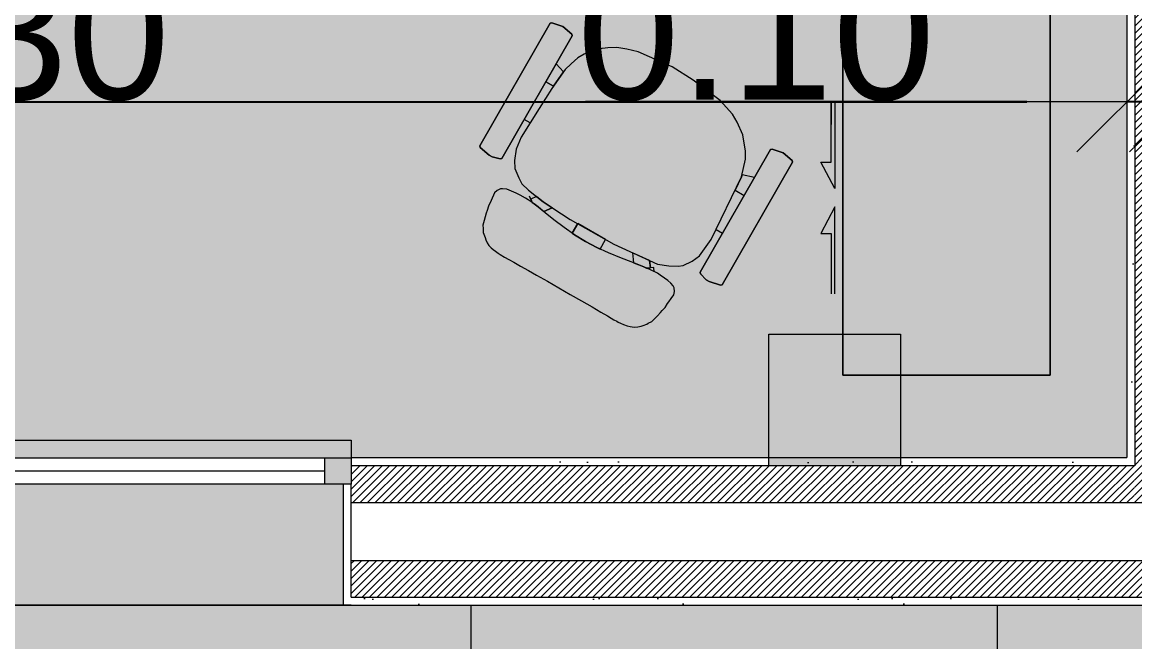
# Model space of a CAD drawing. Header units: millimetres. Extents: x -284281 to 1648660, y -821378 to -151356.
# Drawn here: x -191482 to -189368, y -261235 to -260058 of the extents above; entities that cross this region are included whole.
import ezdxf

# ---------------------------------------------------------------- set-up
doc = ezdxf.new("R2010")
doc.units = ezdxf.units.MM
doc.header["$MEASUREMENT"] = 0
doc.set_wipeout_variables(frame=1)
for name, pattern in [('Tirets', [229.305464, 141.111124, -88.19434]), ('Traits', [282.222223, 141.111112, -141.111112]), ('Wipeout_Contour', [1000, 0, -1000])]:
    doc.linetypes.add(name, pattern=pattern)
doc.layers.get('Defpoints').update_dxf_attribs({"color": 250})
for name, color, linetype in [('Cotations - 1_100', 7, 'Continuous'), ('Fenêtres ARCHICAD', 7, 'Continuous'), ('Intérieur - Mobilier', 7, 'Continuous'), ('Nouveau_Co-Structure', 7, 'Continuous'), ('Sols_ Dalles', 7, 'Continuous'), ('Structure - Murs extérieurs', 7, 'Continuous')]:
    doc.layers.add(name, color=color, linetype=linetype)
doc.styles.add('STYLE_GENERE_2', font='arial.ttf')
doc.dimstyles.new('STYLE_GENERE__1', dxfattribs={"dimtxt": 250, "dimasz": 190, "dimexe": 0.18, "dimexo": 0.0625, "dimgap": 0, "dimtad": 1, "dimtih": 1, "dimtoh": 1, "dimlfac": 0.001, "dimzin": 0, "dimdsep": 46, "dimtxsty": 'STYLE_GENERE_2', "dimblk": 'ARROWHEAD_6', "dimblk1": 'ARROWHEAD_6', "dimblk2": 'ARROWHEAD_6', "dimcen": 0.09, "dimse1": 1, "dimse2": 1, "dimclrd": 7, "dimclre": 7, "dimclrt": 7, "dimazin": 0, "dimtfac": 1, "dimtdec": 4, "dimtmove": 0, "dimatfit": 3, "dimfxl": 1, "dimtolj": 1, "dimtzin": 0, "dimarcsym": 0})
doc.dimstyles.new('STYLE_GENERE__2', dxfattribs={"dimtxt": 250, "dimasz": 190, "dimexe": 0.18, "dimexo": 0.0625, "dimgap": 0, "dimtad": 1, "dimlfac": 0.001, "dimzin": 0, "dimdsep": 46, "dimtxsty": 'STYLE_GENERE_2', "dimblk": 'ARROWHEAD_6', "dimblk1": 'ARROWHEAD_6', "dimblk2": 'ARROWHEAD_6', "dimcen": 0.09, "dimse1": 1, "dimse2": 1, "dimclrd": 7, "dimclre": 7, "dimclrt": 7, "dimazin": 0, "dimtfac": 1, "dimtdec": 4, "dimtmove": 0, "dimatfit": 3, "dimfxl": 1, "dimtolj": 1, "dimtzin": 0, "dimarcsym": 0})
pattern_1 = [(45, (0, 0), (-7.0710678, 7.0710678), [])]
pattern_2 = [(45, (0, 175), (-55.684659, 55.684659), [0, -52.5, 0, -78.75]), (110, (175, 175), (74.000794, 26.934086), [0, -38.5, 0, -66.5])]

# ---------------------------------------------------------------- blocks, each defined once
blk = doc.blocks.new('Dalle_10_1', base_point=(217805.5, -253415.6))
at = {"layer": 'Sols_ Dalles', "linetype": 'Continuous', "lineweight": 0, "true_color": 0x2e271c}
blk.add_hatch(color=250, dxfattribs=at).paths.add_polyline_path([(217805.5, -253415.6), (217805.5, -262350.9), (245610, -262365.6), (245610, -253415.6), (244226, -253415.6), (244226, -261165.6), (232166, -261165.6), (232166, -259365.6), (230526, -259365.6), (230526, -261165.6), (219225.5, -261165.6), (219225.5, -257683.7), (220725.5, -257683.7), (220725.5, -256655.6), (219225.5, -256655.6), (219225.5, -253415.6)])
at = {"layer": 'Sols_ Dalles', "color": 250, "linetype": 'Continuous', "lineweight": 5, "true_color": 0x1f1f1f, "flags": 128}
blk.add_lwpolyline([(217805.5, -253415.6), (217805.5, -262350.9), (245610, -262365.6), (245610, -253415.6), (244226, -253415.6), (244226, -261165.6), (232166, -261165.6), (232166, -259365.6), (230526, -259365.6), (230526, -261165.6), (219225.5, -261165.6), (219225.5, -257683.7), (220725.5, -257683.7), (220725.5, -256655.6), (219225.5, -256655.6), (219225.5, -253415.6)], close=True, dxfattribs=at)
blk = doc.blocks.new('Dalle_17_1', base_point=(219225.5, -253415.6))
at = {"layer": 'Sols_ Dalles', "linetype": 'Continuous', "lineweight": 0, "true_color": 0x393736}
blk.add_hatch(color=250, dxfattribs=at).paths.add_polyline_path([(219225.5, -253415.6), (219225.5, -256655.6), (221305.5, -256655.6), (221305.5, -257683.7), (219225.5, -257683.7), (219225.5, -261165.6), (230511, -261165.6), (230511, -259085.6), (232166, -259085.6), (232166, -261165.6), (244226, -261165.6), (244226, -253415.6)])
at = {"layer": 'Sols_ Dalles', "color": 250, "linetype": 'Continuous', "lineweight": 5, "true_color": 0x1f1f1f, "flags": 128}
blk.add_lwpolyline([(219225.5, -253415.6), (244226, -253415.6), (244226, -261165.6), (232166, -261165.6), (232166, -259085.6), (230511, -259085.6), (230511, -261165.6), (219225.5, -261165.6), (219225.5, -257683.7), (221305.5, -257683.7), (221305.5, -256655.6), (219225.5, -256655.6)], close=True, dxfattribs=at)
blk = doc.blocks.new('Mur_35_1', base_point=(236761, -261165.6))
at = {"color": 254, "linetype": 'Wipeout_Contour', "lineweight": 0, "ltscale": 1409326.402958374}
blk.add_wipeout([(236831, -260885.6), (236761, -260885.6), (236761, -260900.6), (236831, -260900.6)], dxfattribs=at).dxf.layer = 'Structure - Murs extérieurs'
at = {"layer": 'Structure - Murs extérieurs', "linetype": 'Continuous', "lineweight": 5, "true_color": 0x5f5f5f}
h = blk.add_hatch(dxfattribs=at)
h.set_pattern_fill('BRIQUES_TERRE_CUITE__INT_97', color=251, style=0, pattern_type=2)
h.set_pattern_definition(pattern_1)
h.paths.add_polyline_path([(236831, -260885.6), (236761, -260885.6), (236761, -260900.6), (236831, -260900.6)])
at = {"color": 254, "linetype": 'Wipeout_Contour', "lineweight": 0, "ltscale": 1404894.980476079}
blk.add_wipeout([(236746, -257978.3), (236746, -260885.6), (236761, -260885.6), (236761, -257978.3)], dxfattribs=at).dxf.layer = 'Structure - Murs extérieurs'
at = {"layer": 'Structure - Murs extérieurs', "linetype": 'Continuous', "lineweight": 5, "true_color": 0x5f5f5f}
h = blk.add_hatch(dxfattribs=at)
h.set_pattern_fill('ENDUIT_0001', color=251, style=0, pattern_type=2)
h.set_pattern_definition(pattern_2)
h.paths.add_polyline_path([(236746, -257978.3), (236746, -260885.6), (236761, -260885.6), (236761, -257978.3)])
at = {"layer": 'Structure - Murs extérieurs', "color": 7, "linetype": 'Continuous', "lineweight": 5, "flags": 128}
blk.add_lwpolyline([(236746, -257978.3), (236746, -260885.6)], dxfattribs=at)
at = {"color": 254, "linetype": 'Wipeout_Contour', "lineweight": 0, "ltscale": 1405009.584772235}
blk.add_wipeout([(236761, -257978.3), (236761, -260885.6), (236831, -260885.6), (236831, -257978.3)], dxfattribs=at).dxf.layer = 'Structure - Murs extérieurs'
at = {"layer": 'Structure - Murs extérieurs', "linetype": 'Continuous', "lineweight": 5, "true_color": 0x5f5f5f}
h = blk.add_hatch(dxfattribs=at)
h.set_pattern_fill('BRIQUES_TERRE_CUITE__INT_97', color=251, style=0, pattern_type=2)
h.set_pattern_definition(pattern_1)
h.paths.add_polyline_path([(236761, -257978.3), (236761, -260885.6), (236831, -260885.6), (236831, -257978.3)])
at = {"layer": 'Structure - Murs extérieurs', "color": 7, "linetype": 'Continuous', "lineweight": 5}
for p, q in [((236761, -257978.3), (236761, -260885.6)), ((236761, -260885.6), (236761, -260900.6))]:
    blk.add_line(p, q, dxfattribs=at)
blk = doc.blocks.new('Fenêtre 25_5')
at = {"layer": 'Fenêtres ARCHICAD', "color": 7, "linetype": 'Continuous', "lineweight": 5}
for p, q in [((-500, 0), (-500, 33.3)), ((-500, 33.3), (500, 33.3)), ((500, 33.3), (500, 0)), ((-500, 0), (-500, -15)), ((-500, 0), (-500, -15)), ((500, 0), (500, -15)), ((500, 0), (500, -15)), ((-500, -15), (-500, -50)), ((-500, -15), (-500, -50)), ((500, -15), (500, -50)), ((500, -15), (500, -50)), ((-485, -50), (-485, -280)), ((485, -50), (485, -280)), ((-500, -280), (-485, -280)), ((-485, -280), (485, -280)), ((500, -280), (485, -280))]:
    blk.add_line(p, q, dxfattribs=at)
at = {"layer": 'Fenêtres ARCHICAD', "color": 7, "linetype": 'Traits', "lineweight": 5}
blk.add_line((-500, 0), (500, 0), dxfattribs=at)
at = {"color": 254, "linetype": 'Wipeout_Contour', "lineweight": 0, "ltscale": 1805.5395}
blk.add_wipeout([(-450, 0), (-450, -50), (450, -50), (450, 0)], dxfattribs=at).dxf.layer = 'Fenêtres ARCHICAD'
at = {"layer": 'Fenêtres ARCHICAD', "color": 7, "linetype": 'Continuous', "lineweight": 5}
for p, q in [((-500, 0), (-450, 0)), ((-450, 0), (-450, -50)), ((-450, 0), (450, 0)), ((450, -50), (450, 0)), ((450, 0), (500, 0)), ((-450, -25), (450, -25)), ((-450, -50), (-500, -50)), ((450, -50), (-450, -50)), ((500, -50), (450, -50))]:
    blk.add_line(p, q, dxfattribs=at)
blk = doc.blocks.new('Mur_90_1', base_point=(244226, -261165.6))
at = {"color": 254, "linetype": 'Wipeout_Contour', "lineweight": 0, "ltscale": 1407214.976218097}
blk.add_wipeout([(235272.5, -260900.6), (236746, -260900.6), (236746, -260885.6), (235272.5, -260885.6)], dxfattribs=at)
at = {"color": 254, "linetype": 'Wipeout_Contour', "lineweight": 0, "ltscale": 1409478.670757482}
blk.add_wipeout([(235272.5, -261150.6), (235272.5, -261165.6), (237844.5, -261165.6), (237844.5, -261150.6)], dxfattribs=at)
at = {"linetype": 'Continuous', "lineweight": 5, "true_color": 0x5f5f5f}
h = blk.add_hatch(dxfattribs=at)
h.set_pattern_fill('ENDUIT_0001', color=251, style=0, pattern_type=2)
h.set_pattern_definition(pattern_2)
h.paths.add_polyline_path([(235272.5, -260900.6), (236746, -260900.6), (236746, -260885.6), (235272.5, -260885.6)])
h = blk.add_hatch(dxfattribs=at)
h.set_pattern_fill('ENDUIT_0001', color=251, style=0, pattern_type=2)
h.set_pattern_definition(pattern_2)
h.paths.add_polyline_path([(235272.5, -261150.6), (235272.5, -261165.6), (237844.5, -261165.6), (237844.5, -261150.6)])
at = {"color": 254, "linetype": 'Wipeout_Contour', "lineweight": 0, "ltscale": 1409212.150777046}
blk.add_wipeout([(236761, -260885.6), (236746, -260885.6), (236746, -260900.6), (236761, -260900.6)], dxfattribs=at)
at = {"color": 254, "linetype": 'Wipeout_Contour', "lineweight": 0, "ltscale": 1409352.682568374}
blk.add_wipeout([(235272.5, -261080.6), (235272.5, -261150.6), (237844.5, -261150.6), (237844.5, -261080.6)], dxfattribs=at)
at = {"linetype": 'Continuous', "lineweight": 5, "true_color": 0x5f5f5f}
h = blk.add_hatch(dxfattribs=at)
h.set_pattern_fill('ENDUIT_0001', color=251, style=0, pattern_type=2)
h.set_pattern_definition(pattern_2)
h.paths.add_polyline_path([(236761, -260885.6), (236746, -260885.6), (236746, -260900.6), (236761, -260900.6)])
h = blk.add_hatch(dxfattribs=at)
h.set_pattern_fill('BRIQUES_TERRE_CUITE__INT_97', color=251, style=0, pattern_type=2)
h.set_pattern_definition(pattern_1)
h.paths.add_polyline_path([(235272.5, -261080.6), (235272.5, -261150.6), (237844.5, -261150.6), (237844.5, -261080.6)])
at = {"color": 7, "linetype": 'Continuous', "lineweight": 5, "flags": 128}
blk.add_lwpolyline([(236746, -260885.6), (235272.5, -260885.6)], dxfattribs=at)
at = {"color": 254, "linetype": 'Wipeout_Contour', "lineweight": 0, "ltscale": 1409085.913031434}
blk.add_wipeout([(237844.5, -260970.6), (235272.5, -260970.6), (235272.5, -261080.6), (237844.5, -261080.6)], dxfattribs=at)
at = {"color": 254, "linetype": 'Wipeout_Contour', "lineweight": 0, "ltscale": 1758702.599873789}
blk.add_wipeout([(236761, -260900.6), (235272.5, -260900.6), (235272.5, -260935.6), (235272.5, -260970.6), (236761, -260970.6)], dxfattribs=at)
at = {"linetype": 'Continuous', "lineweight": 5, "true_color": 0x5f5f5f}
h = blk.add_hatch(dxfattribs=at)
h.set_pattern_fill('BRIQUES_TERRE_CUITE__INT_97', color=251, style=0, pattern_type=2)
h.set_pattern_definition(pattern_1)
h.paths.add_polyline_path([(236761, -260900.6), (235272.5, -260900.6), (235272.5, -260935.6), (235272.5, -260970.6), (236761, -260970.6)])
at = {"color": 7, "linetype": 'Continuous', "lineweight": 5}
blk.add_line((235272.5, -260885.6), (235272.5, -260900.6), dxfattribs=at)
at = {"color": 254, "linetype": 'Wipeout_Contour', "lineweight": 0, "ltscale": 1409452.291572231}
blk.add_wipeout([(236831, -260900.6), (236761, -260900.6), (236761, -260970.6), (236831, -260970.6)], dxfattribs=at)
at = {"color": 254, "linetype": 'Wipeout_Contour', "lineweight": 0, "ltscale": 1757186.575775947}
blk.add_wipeout([(235257.5, -261165.6), (235272.5, -261165.6), (235272.5, -261150.6), (235272.5, -260935.6), (235257.5, -260935.6)], dxfattribs=at)
at = {"linetype": 'Continuous', "lineweight": 5, "true_color": 0x5f5f5f}
h = blk.add_hatch(dxfattribs=at)
h.set_pattern_fill('BRIQUES_TERRE_CUITE__INT_97', color=251, style=0, pattern_type=2)
h.set_pattern_definition(pattern_1)
h.paths.add_polyline_path([(236831, -260900.6), (236761, -260900.6), (236761, -260970.6), (236831, -260970.6)])
h = blk.add_hatch(dxfattribs=at)
h.set_pattern_fill('ENDUIT_0001', color=251, style=0, pattern_type=2)
h.set_pattern_definition(pattern_2)
h.paths.add_polyline_path([(235257.5, -261165.6), (235272.5, -261165.6), (235272.5, -261150.6), (235272.5, -260935.6), (235257.5, -260935.6)])
at = {"color": 7, "linetype": 'Continuous', "lineweight": 5}
for p, q in [((236761, -260900.6), (235272.5, -260900.6)), ((235272.5, -260900.6), (235272.5, -260935.6)), ((236761, -260885.6), (236761, -260900.6)), ((235257.5, -260935.6), (235257.5, -261165.6)), ((235272.5, -260935.6), (235257.5, -260935.6)), ((235272.5, -261150.6), (235272.5, -260935.6)), ((235272.5, -260970.6), (236761, -260970.6)), ((236761, -260970.6), (236831, -260970.6)), ((235272.5, -261080.6), (237844.5, -261080.6)), ((235272.5, -261150.6), (237844.5, -261150.6)), ((235272.5, -261165.6), (235257.5, -261165.6))]:
    blk.add_line(p, q, dxfattribs=at)
at = {"color": 7, "linetype": 'Continuous', "lineweight": 5, "flags": 128}
blk.add_lwpolyline([(235272.5, -261165.6), (237844.5, -261165.6)], dxfattribs=at)
at = {"layer": 'Fenêtres ARCHICAD', "color": 7, "linetype": 'Continuous', "lineweight": 5, "zscale": 1000}
blk.add_blockref('Fenêtre 25_5', (234772.5, -260885.6), dxfattribs=at)
blk = doc.blocks.new('ARROWHEAD_6')
at = {"color": 0, "linetype": 'Continuous', "lineweight": 0}
for p, q in [((-0.5, -0.5), (0.5, 0.5)), ((0, 0), (-1, 0))]:
    blk.add_line(p, q, dxfattribs=at)
blk = doc.blocks.new('*D1195')
at = {"layer": 'Cotations - 1_100', "color": 7, "linetype": 'Continuous', "lineweight": -2, "transparency": 16777216}
blk.add_line((-193493.3, -260209), (-189573.3, -260209), dxfattribs=at)
at = {"layer": 'Defpoints', "color": 0, "linetype": 'Continuous', "transparency": 16777216}
for p in [(-189383.3, -259431.9), (-193683.3, -259985.6), (-189383.3, -260209)]:
    blk.add_point(p, dxfattribs=at)
at = {"layer": 'Cotations - 1_100', "color": 7, "linetype": 'Continuous', "lineweight": -2, "transparency": 16777216, "xscale": 190, "yscale": 190, "zscale": 190, "rotation": 180}
blk.add_blockref('ARROWHEAD_6', (-193683.3, -260209), dxfattribs=at)
at = {"layer": 'Cotations - 1_100', "color": 7, "linetype": 'Continuous', "lineweight": -2, "transparency": 16777216, "xscale": 190, "yscale": 190, "zscale": 190}
blk.add_blockref('ARROWHEAD_6', (-189383.3, -260209), dxfattribs=at)
at = {"layer": 'Cotations - 1_100', "color": 7, "linetype": 'Continuous', "lineweight": 5, "transparency": 16777216, "insert": (-191541.2, -260081.2), "char_height": 250, "attachment_point": 5, "style": 'STYLE_GENERE_2'}
blk.add_mtext('\\A1;4.30', dxfattribs=at)
blk = doc.blocks.new('*D1196')
at = {"layer": 'Cotations - 1_100', "color": 7, "linetype": 'Continuous', "lineweight": -2, "transparency": 16777216}
for p, q in [((-189573.3, -260209), (-190411.8, -260209)), ((-189283.3, -260209), (-189383.3, -260209)), ((-189093.3, -260209), (-188903.3, -260209))]:
    blk.add_line(p, q, dxfattribs=at)
at = {"layer": 'Defpoints', "color": 0, "linetype": 'Continuous', "transparency": 16777216}
for p in [(-189383.3, -259431.9), (-189283.3, -259431.9), (-189283.3, -260209)]:
    blk.add_point(p, dxfattribs=at)
at = {"layer": 'Cotations - 1_100', "color": 7, "linetype": 'Continuous', "lineweight": -2, "transparency": 16777216, "xscale": 190, "yscale": 190, "zscale": 190}
blk.add_blockref('ARROWHEAD_6', (-189383.3, -260209), dxfattribs=at)
at = {"layer": 'Cotations - 1_100', "color": 7, "linetype": 'Continuous', "lineweight": -2, "transparency": 16777216, "xscale": 190, "yscale": 190, "zscale": 190, "rotation": 180}
blk.add_blockref('ARROWHEAD_6', (-189283.3, -260209), dxfattribs=at)
at = {"layer": 'Cotations - 1_100', "color": 7, "linetype": 'Continuous', "lineweight": 5, "transparency": 16777216, "insert": (-190087.6, -260081.3), "char_height": 250, "attachment_point": 5, "style": 'STYLE_GENERE_2'}
blk.add_mtext('\\A1;0.10', dxfattribs=at)
blk = doc.blocks.new('*D1219')
at = {"layer": 'Cotations - 1_100', "color": 7, "linetype": 'Continuous', "lineweight": -2, "transparency": 16777216}
blk.add_line((-189093.3, -260209), (-186473.3, -260209), dxfattribs=at)
at = {"layer": 'Defpoints', "color": 0, "linetype": 'Continuous', "transparency": 16777216}
for p in [(-186283.3, -257290.6), (-189283.3, -259431.9), (-186283.3, -260209)]:
    blk.add_point(p, dxfattribs=at)
at = {"layer": 'Cotations - 1_100', "color": 7, "linetype": 'Continuous', "lineweight": -2, "transparency": 16777216, "xscale": 190, "yscale": 190, "zscale": 190, "rotation": 180}
blk.add_blockref('ARROWHEAD_6', (-189283.3, -260209), dxfattribs=at)
at = {"layer": 'Cotations - 1_100', "color": 7, "linetype": 'Continuous', "lineweight": -2, "transparency": 16777216, "xscale": 190, "yscale": 190, "zscale": 190}
blk.add_blockref('ARROWHEAD_6', (-186283.3, -260209), dxfattribs=at)
at = {"layer": 'Cotations - 1_100', "color": 7, "linetype": 'Continuous', "lineweight": 5, "transparency": 16777216, "insert": (-188123.7, -260081.2), "char_height": 250, "attachment_point": 5, "style": 'STYLE_GENERE_2'}
blk.add_mtext('\\A1;3.00', dxfattribs=at)
blk = doc.blocks.new('*D1227')
at = {"layer": 'Cotations - 1_100', "color": 7, "linetype": 'Continuous', "lineweight": -2, "transparency": 16777216}
for p, q in [((-188991, -258168.3), (-188991, -259469.7)), ((-188991, -260695.6), (-188991, -260075.1))]:
    blk.add_line(p, q, dxfattribs=at)
at = {"layer": 'Defpoints', "color": 0, "linetype": 'Continuous', "transparency": 16777216}
for p in [(-189983.3, -257978.3), (-188991, -257978.3), (-186283.3, -260885.6)]:
    blk.add_point(p, dxfattribs=at)
at = {"layer": 'Cotations - 1_100', "color": 7, "linetype": 'Continuous', "lineweight": -2, "transparency": 16777216, "xscale": 190, "yscale": 190, "zscale": 190}
for p, rotation in [((-188991, -257978.3), 90), ((-188991, -260885.6), 270)]:
    blk.add_blockref('ARROWHEAD_6', p, dxfattribs=dict(at, rotation=rotation))
at = {"layer": 'Cotations - 1_100', "color": 7, "linetype": 'Continuous', "lineweight": 5, "transparency": 16777216, "insert": (-188991, -259772.4), "char_height": 250, "attachment_point": 5, "rotation": 90, "style": 'STYLE_GENERE_2'}
blk.add_mtext('\\A1;2.91', dxfattribs=at)
blk = doc.blocks.new('*D1251')
at = {"layer": 'Cotations - 1_100', "color": 7, "linetype": 'Continuous', "lineweight": -2, "transparency": 16777216}
for p, q in [((-193175, -258168.3), (-193175, -259469.7)), ((-193175, -260695.6), (-193175, -260075.1))]:
    blk.add_line(p, q, dxfattribs=at)
at = {"layer": 'Defpoints', "color": 0, "linetype": 'Continuous', "transparency": 16777216}
for p in [(-193175, -257978.3), (-189983.3, -257978.3), (-193683.3, -260885.6)]:
    blk.add_point(p, dxfattribs=at)
at = {"layer": 'Cotations - 1_100', "color": 7, "linetype": 'Continuous', "lineweight": -2, "transparency": 16777216, "xscale": 190, "yscale": 190, "zscale": 190}
for p, rotation in [((-193175, -257978.3), 90), ((-193175, -260885.6), 270)]:
    blk.add_blockref('ARROWHEAD_6', p, dxfattribs=dict(at, rotation=rotation))
at = {"layer": 'Cotations - 1_100', "color": 7, "linetype": 'Continuous', "lineweight": 5, "transparency": 16777216, "insert": (-193175, -259772.4), "char_height": 250, "attachment_point": 5, "rotation": 90, "style": 'STYLE_GENERE_2'}
blk.add_mtext('\\A1;2.91', dxfattribs=at)

msp = doc.modelspace()

# ---------------------------------------------------------------- hatches: boundary and pattern name
at = {"linetype": 'Continuous', "lineweight": 5}
h = msp.add_hatch(dxfattribs=at)
h.set_pattern_fill('PANNEAU_100X50_0001', color=9, style=0, pattern_type=2)
h.set_pattern_definition([(0, (-426129.33, 0), (0, 500), []), (90, (-426129.3, 0), (-1000, 0), [500, -500]), (90, (-425629.3, 500), (-1000, 0), [500, -500])])
h.paths.add_polyline_path([(-208323.78973, -262550.57129), (-208323.78973, -255066.55709), (-208303.78973, -255066.55709), (-208303.78973, -253415.57129), (-206903.78973, -253415.57129), (-206903.78973, -256655.57129), (-205103.78973, -256655.57129), (-205103.78973, -257683.65976), (-206903.78973, -257683.65976), (-206903.78973, -261165.57129), (-195603.29814, -261165.57129), (-195603.29814, -259365.57129), (-193963.29814, -259365.57129), (-193963.29814, -261165.57129), (-181903.29814, -261165.57129), (-181903.29814, -253415.57129), (-180503.29814, -253415.57129), (-180503.29814, -262465.57129), (-180519.28691, -262465.57129), (-181903.29814, -262565.57129), (-205503.29814, -262565.57129), (-208279.26376, -262565.57129), (-208279.26376, -262550.57129)])
at = {"linetype": 'Continuous', "lineweight": 0, "true_color": 0xfaf9f8}
msp.add_hatch(color=7, dxfattribs=at).paths.add_polyline_path([(-193683.29814, -260885.57129), (-189368.29814, -260885.57129), (-189368.29814, -257963.27421), (-193683.29814, -257963.27421)])
at = {"linetype": 'Continuous', "lineweight": 5}
for points in [[(-191429.69223, -260019.50881), (-189922.97673, -260019.50882), (-189922.97672, -260728.65682), (-189529.04457, -260728.65682), (-189529.04457, -260203.41399), (-189529.04457, -259328.00919), (-191429.69223, -259328.00919), (-191429.69223, -259494.26596)], [(-190478.53288, -260059.42024), (-190612.38207, -260292.71737), (-190611.57289, -260295.70475), (-190594.76831, -260310.39225), (-190589.07348, -260313.65954), (-190573.60735, -260317.48666), (-190570.61998, -260316.67747), (-190436.77078, -260083.38034), (-190437.58043, -260080.39377), (-190454.38593, -260065.70786), (-190475.54597, -260058.61186)], [(-190107.90996, -260318.15635), (-190107.69531, -260302.41172), (-190112.53041, -260271.32657), (-190123.79697, -260247.45107), (-190132.52205, -260232.2443), (-190156.02956, -260206.01708), (-190207.00403, -260167.5139), (-190246.81763, -260142.3044), (-190311.47425, -260113.94875), (-190332.87893, -260108.48396), (-190351.91831, -260105.7119), (-190369.04392, -260106.34573), (-190395.90788, -260109.64409), (-190414.35519, -260118.16274), (-190425.97284, -260125.0415), (-190439.04185, -260136.62802), (-190450.51974, -260147.58702), (-190475.87671, -260183.4767), (-190499.44128, -260221.23465), (-190533.6942, -260276.02559), (-190543.4457, -260299.0925), (-190546.2766, -260320.08434), (-190546.05375, -260335.82787), (-190538.54652, -260353.52338), (-190532.42927, -260364.66968), (-190520.16723, -260376.47755), (-190491.78305, -260399.1263), (-190440.67996, -260432.25153), (-190358.09577, -260479.63233), (-190274.61379, -260517.61411), (-190253.17036, -260520.87099), (-190235.44593, -260521.39113), (-190226.12301, -260520.10638), (-190209.09127, -260511.685), (-190194.81618, -260501.58196), (-190172.87026, -260470.41787), (-190115.08607, -260351.36097)], [(-190472.66107, -260178.92536), (-190453.50071, -260151.80621), (-190467.27121, -260136.54213), (-190486.90055, -260170.75577)], [(-190152.33617, -260556.65877), (-190018.48698, -260323.36164), (-190019.29662, -260320.37507), (-190036.10212, -260305.68916), (-190057.26216, -260298.59316), (-190060.37451, -260299.62018), (-190194.09827, -260532.69867), (-190193.28908, -260535.68605), (-190182.17934, -260547.10627), (-190176.4845, -260550.37356), (-190155.32354, -260557.46796)], [(-190110.37884, -260386.77697), (-190090.64635, -260352.38354), (-190114.22887, -260347.39462), (-190115.08607, -260351.36097), (-190127.506, -260376.95063)], [(-190389.96967, -260485.71021), (-190411.42951, -260474.15461), (-190432.24307, -260461.47231), (-190452.38985, -260447.67555), (-190471.59267, -260433.02719), (-190488.32787, -260419.6794), (-190501.71488, -260408.76131), (-190509.30466, -260402.70869), (-190514.79917, -260398.83669), (-190520.26759, -260395.44666), (-190525.73601, -260392.05663), (-190535.80113, -260386.15231), (-190543.49716, -260382.23144), (-190551.92102, -260378.55144), (-190561.27392, -260374.93359), (-190569.20336, -260374.03079), (-190573.34616, -260374.42702), (-190579.3605, -260377.16608), (-190584.40685, -260381.64085), (-190590.87922, -260396.24005), (-190596.21188, -260407.45938), (-190598.66359, -260415.1331), (-190600.211, -260420.32814), (-190602.50508, -260427.66955), (-190604.4265, -260434.34048), (-190606.58804, -260443.11757), (-190606.27672, -260449.94539), (-190606.0209, -260457.11078), (-190604.74152, -260460.55686), (-190602.48745, -260466.50239), (-190601.07678, -260471.2686), (-190598.39182, -260476.79688), (-190595.13896, -260481.84796), (-190590.97661, -260486.13493), (-190587.07093, -260489.8061), (-190582.87886, -260492.90835), (-190577.54337, -260496.48382), (-190573.43496, -260498.92236), (-190565.33384, -260503.87867), (-190557.47015, -260508.37179), (-190547.66938, -260513.89219), (-190534.9664, -260520.98929), (-190520.23201, -260529.22628), (-190504.51102, -260538.12447), (-190483.75604, -260550.01889), (-190462.17486, -260562.40062), (-190440.59369, -260574.78237), (-190419.14143, -260587.11444), (-190399.15866, -260598.7719), (-190382.46778, -260608.57862), (-190370.1271, -260615.82913), (-190362.90232, -260620.03975), (-190357.81621, -260622.94477), (-190351.94879, -260626.03645), (-190349.4805, -260627.48016), (-190344.88873, -260629.77812), (-190339.25482, -260632.18361), (-190332.35422, -260634.55547), (-190326.97617, -260635.78052), (-190319.45671, -260636.90151), (-190312.0599, -260636.82421), (-190306.15836, -260635.57482), (-190301.83693, -260634.04135), (-190295.23441, -260631.29744), (-190292.39343, -260629.88359), (-190285.92763, -260626.19773), (-190279.5159, -260620.39167), (-190274.7505, -260615.33671), (-190269.28531, -260609.59831), (-190265.87071, -260605.58675), (-190260.50397, -260599.56055), (-190256.04946, -260592.11764), (-190253.39698, -260589.17558), (-190249.06891, -260582.95417), (-190243.9899, -260576.03789), (-190242.63869, -260569.41264), (-190243.20452, -260562.51982), (-190244.89383, -260558.76119), (-190249.56953, -260553.38226), (-190255.06126, -260548.42433), (-190261.80072, -260544.07654), (-190269.58045, -260538.08414), (-190274.7718, -260534.77813), (-190278.68262, -260532.92609), (-190288.08644, -260528.1495), (-190300.85708, -260522.66477), (-190310.3239, -260518.79773), (-190325.16692, -260512.86491), (-190343.28139, -260506.2832), (-190367.68931, -260496.2038)], [(-190362.90232, -260620.03975), (-190357.81621, -260622.94477), (-190351.94879, -260626.03645), (-190349.4805, -260627.48016), (-190344.88873, -260629.77812), (-190339.25482, -260632.18361), (-190332.35422, -260634.55547), (-190326.97617, -260635.78052), (-190319.45671, -260636.90151), (-190312.0599, -260636.82421), (-190306.15836, -260635.57482), (-190301.83693, -260634.04135), (-190295.23441, -260631.29744), (-190292.39343, -260629.88359), (-190285.92763, -260626.19773), (-190279.5159, -260620.39167), (-190274.7505, -260615.33671), (-190269.28531, -260609.59831), (-190265.87071, -260605.58675), (-190260.50397, -260599.56055), (-190256.04946, -260592.11764), (-190253.39698, -260589.17558), (-190249.06891, -260582.95417), (-190243.9899, -260576.03789), (-190242.63869, -260569.41264), (-190243.20452, -260562.51982), (-190244.89383, -260558.76119), (-190249.56953, -260553.38226), (-190255.06126, -260548.42433), (-190261.80072, -260544.07654), (-190269.58045, -260538.08414), (-190274.7718, -260534.77813), (-190278.68262, -260532.92609), (-190288.08644, -260528.1495), (-190300.85708, -260522.66477), (-190310.3239, -260518.79773), (-190325.16692, -260512.86491), (-190343.28139, -260506.2832), (-190367.68931, -260496.2038), (-190389.96967, -260485.71021), (-190411.42951, -260474.15461), (-190432.24307, -260461.47231), (-190452.38985, -260447.67555), (-190471.59267, -260433.02719), (-190488.32787, -260419.6794), (-190501.71488, -260408.76131), (-190509.30466, -260402.70869), (-190514.79917, -260398.83669), (-190520.26759, -260395.44666), (-190525.73601, -260392.05663), (-190535.80113, -260386.15231), (-190543.49716, -260382.23144), (-190551.92102, -260378.55144), (-190561.27392, -260374.93359), (-190569.20336, -260374.03079), (-190573.34616, -260374.42702), (-190579.3605, -260377.16608), (-190584.40685, -260381.64085), (-190590.87922, -260396.24005), (-190596.21188, -260407.45938), (-190598.66359, -260415.1331), (-190600.211, -260420.32814), (-190602.50508, -260427.66955), (-190604.4265, -260434.34048), (-190606.58804, -260443.11757), (-190606.27672, -260449.94539), (-190606.0209, -260457.11078), (-190604.74152, -260460.55686), (-190602.48745, -260466.50239), (-190601.07678, -260471.2686), (-190598.39182, -260476.79688), (-190595.13896, -260481.84796), (-190590.97661, -260486.13493), (-190587.07093, -260489.8061), (-190582.87886, -260492.90835), (-190577.54337, -260496.48382), (-190573.43496, -260498.92236), (-190565.33384, -260503.87867), (-190557.47015, -260508.37179), (-190547.66938, -260513.89219), (-190534.96641, -260520.98929), (-190520.23201, -260529.22628), (-190504.51102, -260538.12447), (-190483.75604, -260550.01889), (-190462.17486, -260562.40062), (-190440.59369, -260574.78237), (-190419.14143, -260587.11444), (-190399.15866, -260598.7719), (-190382.46778, -260608.57862), (-190370.1271, -260615.82913)], [(-190509.30466, -260402.70869), (-190501.71488, -260408.76131), (-190490.95344, -260417.53806), (-190474.82968, -260410.11554), (-190491.78305, -260399.1263), (-190504.40929, -260389.05137), (-190515.64276, -260393.96754), (-190512.85909, -260400.20387)], [(-190432.24307, -260461.47231), (-190411.42951, -260474.15461), (-190389.96967, -260485.71021), (-190383.73125, -260488.64838), (-190373.49095, -260470.79969), (-190426.5076, -260440.38259), (-190436.77961, -260458.36563)], [(-190288.37208, -260524.21177), (-190289.84424, -260510.68472), (-190322.24929, -260495.9414), (-190320.31738, -260514.80329), (-190310.3239, -260518.79773), (-190300.85708, -260522.66477), (-190295.69023, -260524.88383), (-190294.78109, -260524.82315)]]:
    msp.add_hatch(color=255, dxfattribs=at).paths.add_polyline_path(points)
at = {"layer": 'Intérieur - Mobilier', "linetype": 'Continuous', "lineweight": 0, "true_color": 0x4f4f4f}
for points in [[(-189937.78992, -260208.11953), (-189945.09587, -260323.24919), (-189964.71185, -260323.24919), (-189937.78992, -260373.9126)], [(-189937.78992, -260408.33087), (-189964.71185, -260458.99429), (-189945.09587, -260458.99429), (-189945.09587, -260574.12394)]]:
    msp.add_hatch(color=251, dxfattribs=at).paths.add_polyline_path(points)
at = {"layer": 'Sols_ Dalles', "linetype": 'Continuous', "lineweight": 0, "true_color": 0x2e271c}
msp.add_hatch(color=250, dxfattribs=at).paths.add_polyline_path([(-206903.78973, -253415.57129), (-208279.26376, -253415.57129), (-208279.26376, -262266.88531), (-180519.28691, -262266.88531), (-180519.28691, -253415.57129), (-181903.29814, -253415.57129), (-181903.29814, -261165.57129), (-193963.29814, -261165.57129), (-195603.29814, -261165.57129), (-206903.78973, -261165.57129), (-206903.78973, -257693.65976), (-206903.78973, -256655.57129)])

# ---------------------------------------------------------------- linework, layer by layer
at = {"color": 7, "linetype": 'Continuous', "lineweight": 5, "flags": 128}
msp.add_lwpolyline([(-208323.78973, -262550.57129), (-208323.78973, -255066.55709), (-208303.78973, -255066.55709), (-208303.78973, -253415.57129), (-206903.78973, -253415.57129), (-206903.78973, -256655.57129), (-205103.78973, -256655.57129), (-205103.78973, -257683.65976), (-206903.78973, -257683.65976), (-206903.78973, -261165.57129), (-195603.29814, -261165.57129), (-195603.29814, -259365.57129), (-193963.29814, -259365.57129), (-193963.29814, -261165.57129), (-181903.29814, -261165.57129), (-181903.29814, -253415.57129), (-180503.29814, -253415.57129), (-180503.29814, -262465.57129), (-180519.28691, -262465.57129), (-181903.29814, -262565.57129), (-205503.29814, -262565.57129), (-208279.26376, -262565.57129), (-208279.26376, -262550.57129)], close=True, dxfattribs=at)
at = {"color": 7, "linetype": 'Tirets', "lineweight": 5, "flags": 128}
msp.add_lwpolyline([(-193683.29814, -260885.57129), (-189368.29814, -260885.57129), (-189368.29814, -257963.27421), (-193683.29814, -257963.27421)], close=True, dxfattribs=at)
at = {"color": 255, "linetype": 'Continuous', "lineweight": 5, "flags": 128}
for points in [[(-191429.69223, -260019.50881), (-189922.97673, -260019.50882), (-189922.97672, -260728.65682), (-189529.04457, -260728.65682), (-189529.04457, -260203.41399), (-189529.04457, -259328.00919), (-191429.69223, -259328.00919), (-191429.69223, -259494.26596)], [(-190478.53288, -260059.42024), (-190612.38207, -260292.71737), (-190611.57289, -260295.70475), (-190594.76831, -260310.39225), (-190589.07348, -260313.65954), (-190573.60735, -260317.48666), (-190570.61998, -260316.67747), (-190436.77078, -260083.38034), (-190437.58043, -260080.39377), (-190454.38593, -260065.70786), (-190475.54597, -260058.61186)], [(-190107.90996, -260318.15635), (-190107.69531, -260302.41172), (-190112.53041, -260271.32657), (-190123.79697, -260247.45107), (-190132.52205, -260232.2443), (-190156.02956, -260206.01708), (-190207.00403, -260167.5139), (-190246.81763, -260142.3044), (-190311.47425, -260113.94875), (-190332.87893, -260108.48396), (-190351.91831, -260105.7119), (-190369.04392, -260106.34573), (-190395.90788, -260109.64409), (-190414.35519, -260118.16274), (-190425.97284, -260125.0415), (-190439.04185, -260136.62802), (-190450.51974, -260147.58702), (-190475.87671, -260183.4767), (-190499.44128, -260221.23465), (-190533.6942, -260276.02559), (-190543.4457, -260299.0925), (-190546.2766, -260320.08434), (-190546.05375, -260335.82787), (-190538.54652, -260353.52338), (-190532.42927, -260364.66968), (-190520.16723, -260376.47755), (-190491.78305, -260399.1263), (-190440.67996, -260432.25153), (-190358.09577, -260479.63233), (-190274.61379, -260517.61411), (-190253.17036, -260520.87099), (-190235.44593, -260521.39113), (-190226.12301, -260520.10638), (-190209.09127, -260511.685), (-190194.81618, -260501.58196), (-190172.87026, -260470.41787), (-190115.08607, -260351.36097)], [(-190472.66107, -260178.92536), (-190453.50071, -260151.80621), (-190467.27121, -260136.54213), (-190486.90055, -260170.75577)], [(-190152.33617, -260556.65877), (-190018.48698, -260323.36164), (-190019.29662, -260320.37507), (-190036.10212, -260305.68916), (-190057.26216, -260298.59316), (-190060.37451, -260299.62018), (-190194.09827, -260532.69867), (-190193.28908, -260535.68605), (-190182.17934, -260547.10627), (-190176.4845, -260550.37356), (-190155.32354, -260557.46796)], [(-190110.37884, -260386.77697), (-190090.64635, -260352.38354), (-190114.22887, -260347.39462), (-190115.08607, -260351.36097), (-190127.506, -260376.95063)], [(-190389.96967, -260485.71021), (-190411.42951, -260474.15461), (-190432.24307, -260461.47231), (-190452.38985, -260447.67555), (-190471.59267, -260433.02719), (-190488.32787, -260419.6794), (-190501.71488, -260408.76131), (-190509.30466, -260402.70869), (-190514.79917, -260398.83669), (-190520.26759, -260395.44666), (-190525.73601, -260392.05663), (-190535.80113, -260386.15231), (-190543.49716, -260382.23144), (-190551.92102, -260378.55144), (-190561.27392, -260374.93359), (-190569.20336, -260374.03079), (-190573.34616, -260374.42702), (-190579.3605, -260377.16608), (-190584.40685, -260381.64085), (-190590.87922, -260396.24005), (-190596.21188, -260407.45938), (-190598.66359, -260415.1331), (-190600.211, -260420.32814), (-190602.50508, -260427.66955), (-190604.4265, -260434.34048), (-190606.58804, -260443.11757), (-190606.27672, -260449.94539), (-190606.0209, -260457.11078), (-190604.74152, -260460.55686), (-190602.48745, -260466.50239), (-190601.07678, -260471.2686), (-190598.39182, -260476.79688), (-190595.13896, -260481.84796), (-190590.97661, -260486.13493), (-190587.07093, -260489.8061), (-190582.87886, -260492.90835), (-190577.54337, -260496.48382), (-190573.43496, -260498.92236), (-190565.33384, -260503.87867), (-190557.47015, -260508.37179), (-190547.66938, -260513.89219), (-190534.9664, -260520.98929), (-190520.23201, -260529.22628), (-190504.51102, -260538.12447), (-190483.75604, -260550.01889), (-190462.17486, -260562.40062), (-190440.59369, -260574.78237), (-190419.14143, -260587.11444), (-190399.15866, -260598.7719), (-190382.46778, -260608.57862), (-190370.1271, -260615.82913), (-190362.90232, -260620.03975), (-190357.81621, -260622.94477), (-190351.94879, -260626.03645), (-190349.4805, -260627.48016), (-190344.88873, -260629.77812), (-190339.25482, -260632.18361), (-190332.35422, -260634.55547), (-190326.97617, -260635.78052), (-190319.45671, -260636.90151), (-190312.0599, -260636.82421), (-190306.15836, -260635.57482), (-190301.83693, -260634.04135), (-190295.23441, -260631.29744), (-190292.39343, -260629.88359), (-190285.92763, -260626.19773), (-190279.5159, -260620.39167), (-190274.7505, -260615.33671), (-190269.28531, -260609.59831), (-190265.87071, -260605.58675), (-190260.50397, -260599.56055), (-190256.04946, -260592.11764), (-190253.39698, -260589.17558), (-190249.06891, -260582.95417), (-190243.9899, -260576.03789), (-190242.63869, -260569.41264), (-190243.20452, -260562.51982), (-190244.89383, -260558.76119), (-190249.56953, -260553.38226), (-190255.06126, -260548.42433), (-190261.80072, -260544.07654), (-190269.58045, -260538.08414), (-190274.7718, -260534.77813), (-190278.68262, -260532.92609), (-190288.08644, -260528.1495), (-190300.85708, -260522.66477), (-190310.3239, -260518.79773), (-190325.16692, -260512.86491), (-190343.28139, -260506.2832), (-190367.68931, -260496.2038)], [(-190362.90232, -260620.03975), (-190357.81621, -260622.94477), (-190351.94879, -260626.03645), (-190349.4805, -260627.48016), (-190344.88873, -260629.77812), (-190339.25482, -260632.18361), (-190332.35422, -260634.55547), (-190326.97617, -260635.78052), (-190319.45671, -260636.90151), (-190312.0599, -260636.82421), (-190306.15836, -260635.57482), (-190301.83693, -260634.04135), (-190295.23441, -260631.29744), (-190292.39343, -260629.88359), (-190285.92763, -260626.19773), (-190279.5159, -260620.39167), (-190274.7505, -260615.33671), (-190269.28531, -260609.59831), (-190265.87071, -260605.58675), (-190260.50397, -260599.56055), (-190256.04946, -260592.11764), (-190253.39698, -260589.17558), (-190249.06891, -260582.95417), (-190243.9899, -260576.03789), (-190242.63869, -260569.41264), (-190243.20452, -260562.51982), (-190244.89383, -260558.76119), (-190249.56953, -260553.38226), (-190255.06126, -260548.42433), (-190261.80072, -260544.07654), (-190269.58045, -260538.08414), (-190274.7718, -260534.77813), (-190278.68262, -260532.92609), (-190288.08644, -260528.1495), (-190300.85708, -260522.66477), (-190310.3239, -260518.79773), (-190325.16692, -260512.86491), (-190343.28139, -260506.2832), (-190367.68931, -260496.2038), (-190389.96967, -260485.71021), (-190411.42951, -260474.15461), (-190432.24307, -260461.47231), (-190452.38985, -260447.67555), (-190471.59267, -260433.02719), (-190488.32787, -260419.6794), (-190501.71488, -260408.76131), (-190509.30466, -260402.70869), (-190514.79917, -260398.83669), (-190520.26759, -260395.44666), (-190525.73601, -260392.05663), (-190535.80113, -260386.15231), (-190543.49716, -260382.23144), (-190551.92102, -260378.55144), (-190561.27392, -260374.93359), (-190569.20336, -260374.03079), (-190573.34616, -260374.42702), (-190579.3605, -260377.16608), (-190584.40685, -260381.64085), (-190590.87922, -260396.24005), (-190596.21188, -260407.45938), (-190598.66359, -260415.1331), (-190600.211, -260420.32814), (-190602.50508, -260427.66955), (-190604.4265, -260434.34048), (-190606.58804, -260443.11757), (-190606.27672, -260449.94539), (-190606.0209, -260457.11078), (-190604.74152, -260460.55686), (-190602.48745, -260466.50239), (-190601.07678, -260471.2686), (-190598.39182, -260476.79688), (-190595.13896, -260481.84796), (-190590.97661, -260486.13493), (-190587.07093, -260489.8061), (-190582.87886, -260492.90835), (-190577.54337, -260496.48382), (-190573.43496, -260498.92236), (-190565.33384, -260503.87867), (-190557.47015, -260508.37179), (-190547.66938, -260513.89219), (-190534.96641, -260520.98929), (-190520.23201, -260529.22628), (-190504.51102, -260538.12447), (-190483.75604, -260550.01889), (-190462.17486, -260562.40062), (-190440.59369, -260574.78237), (-190419.14143, -260587.11444), (-190399.15866, -260598.7719), (-190382.46778, -260608.57862), (-190370.1271, -260615.82913)], [(-190509.30466, -260402.70869), (-190501.71488, -260408.76131), (-190490.95344, -260417.53806), (-190474.82968, -260410.11554), (-190491.78305, -260399.1263), (-190504.40929, -260389.05137), (-190515.64276, -260393.96754), (-190512.85909, -260400.20387)], [(-190432.24307, -260461.47231), (-190411.42951, -260474.15461), (-190389.96967, -260485.71021), (-190383.73125, -260488.64838), (-190373.49095, -260470.79969), (-190426.5076, -260440.38259), (-190436.77961, -260458.36563)], [(-190288.37208, -260524.21177), (-190289.84424, -260510.68472), (-190322.24929, -260495.9414), (-190320.31738, -260514.80329), (-190310.3239, -260518.79773), (-190300.85708, -260522.66477), (-190295.69023, -260524.88383), (-190294.78109, -260524.82315)]]:
    msp.add_lwpolyline(points, close=True, dxfattribs=at)
at = {"layer": 'Intérieur - Mobilier', "color": 253, "linetype": 'Continuous', "lineweight": 5, "true_color": 0x9f9f9f}
for p, q in [((-189529.04457, -259328.0092), (-189529.04457, -260728.65682)), ((-189922.97673, -260728.65682), (-189922.97673, -260019.50882)), ((-189945.09587, -260208.11953), (-189945.09587, -260251.88977)), ((-189945.09587, -260323.24919), (-189945.09587, -260208.11953)), ((-189937.78992, -260208.11953), (-189937.78992, -260373.9126)), ((-189964.71185, -260323.24919), (-189945.09587, -260323.24919)), ((-189937.78992, -260373.9126), (-189964.71185, -260323.24919)), ((-189937.78992, -260408.33087), (-189964.71185, -260458.99429)), ((-189937.78992, -260574.12394), (-189937.78992, -260408.33087)), ((-189964.71185, -260458.99429), (-189945.09587, -260458.99429)), ((-189945.09587, -260458.99429), (-189945.09587, -260574.12394)), ((-189529.04457, -260728.65682), (-189922.97673, -260728.65682))]:
    msp.add_line(p, q, dxfattribs=at)
at = {"layer": 'Intérieur - Mobilier', "color": 253, "linetype": 'Continuous', "lineweight": 5, "true_color": 0x9f9f9f, "flags": 128}
for points in [[(-190612.38207, -260292.71737), (-190478.53288, -260059.42024), (-190475.54597, -260058.61186), (-190454.38593, -260065.70786), (-190437.58043, -260080.39377), (-190436.77078, -260083.38034), (-190570.61998, -260316.67747), (-190573.60735, -260317.48666), (-190589.07348, -260313.65954), (-190594.76831, -260310.39225), (-190611.57289, -260295.70475)], [(-190274.61379, -260517.61411), (-190253.17036, -260520.87099), (-190235.44593, -260521.39113), (-190226.12301, -260520.10638), (-190209.09127, -260511.685), (-190194.81618, -260501.58196), (-190172.87026, -260470.41787), (-190115.08607, -260351.36097), (-190107.90996, -260318.15635), (-190107.69531, -260302.41172), (-190112.53041, -260271.32657), (-190123.79697, -260247.45107), (-190132.52205, -260232.2443), (-190156.02956, -260206.01708), (-190207.00403, -260167.5139), (-190246.81763, -260142.3044), (-190311.47425, -260113.94875), (-190332.87893, -260108.48396), (-190351.91831, -260105.7119), (-190369.04392, -260106.34573), (-190395.90788, -260109.64409), (-190414.35519, -260118.16274), (-190425.97284, -260125.0415), (-190439.04185, -260136.62802), (-190450.51974, -260147.58702), (-190475.87671, -260183.4767), (-190499.44128, -260221.23465), (-190533.6942, -260276.02559), (-190543.4457, -260299.0925), (-190546.2766, -260320.08434), (-190546.05375, -260335.82787), (-190538.54652, -260353.52338), (-190532.42927, -260364.66968), (-190520.16723, -260376.47755), (-190491.78305, -260399.1263), (-190440.67996, -260432.25153), (-190358.09577, -260479.63233)], [(-190194.09827, -260532.69867), (-190060.37451, -260299.62018), (-190057.26216, -260298.59316), (-190036.10212, -260305.68916), (-190019.29662, -260320.37507), (-190018.48698, -260323.36164), (-190152.33617, -260556.65877), (-190155.32354, -260557.46796), (-190176.4845, -260550.37356), (-190182.17934, -260547.10627), (-190193.28908, -260535.68605)], [(-190362.90232, -260620.03975), (-190357.81621, -260622.94477), (-190351.94879, -260626.03645), (-190349.4805, -260627.48016), (-190344.88873, -260629.77812), (-190339.25482, -260632.18361), (-190332.35422, -260634.55547), (-190326.97617, -260635.78052), (-190319.45671, -260636.90151), (-190312.0599, -260636.82421), (-190306.15836, -260635.57482), (-190301.83693, -260634.04135), (-190295.23441, -260631.29744), (-190292.39343, -260629.88359), (-190285.92763, -260626.19773), (-190279.5159, -260620.39167), (-190274.7505, -260615.33671), (-190269.28531, -260609.59831), (-190265.87071, -260605.58675), (-190260.50397, -260599.56055), (-190256.04946, -260592.11764), (-190253.39698, -260589.17558), (-190249.06891, -260582.95417), (-190243.9899, -260576.03789), (-190242.63869, -260569.41264), (-190243.20452, -260562.51982), (-190244.89383, -260558.76119), (-190249.56953, -260553.38226), (-190255.06126, -260548.42433), (-190261.80072, -260544.07654), (-190269.58045, -260538.08414), (-190274.7718, -260534.77813), (-190278.68262, -260532.92609), (-190288.08644, -260528.1495), (-190300.85708, -260522.66477), (-190310.3239, -260518.79773), (-190325.16692, -260512.86491), (-190343.28139, -260506.2832), (-190367.68931, -260496.2038), (-190389.96967, -260485.71021), (-190411.42951, -260474.15461), (-190432.24307, -260461.47231), (-190452.38985, -260447.67555), (-190471.59267, -260433.02719), (-190488.32787, -260419.6794), (-190501.71488, -260408.76131), (-190509.30466, -260402.70869), (-190514.79917, -260398.83669), (-190520.26759, -260395.44666), (-190525.73601, -260392.05663), (-190535.80113, -260386.15231), (-190543.49716, -260382.23144), (-190551.92102, -260378.55144), (-190561.27392, -260374.93359), (-190569.20336, -260374.03079), (-190573.34616, -260374.42702), (-190579.3605, -260377.16608), (-190584.40685, -260381.64085), (-190590.87922, -260396.24005), (-190596.21188, -260407.45938), (-190598.66359, -260415.1331), (-190600.211, -260420.32814), (-190602.50508, -260427.66955), (-190604.4265, -260434.34048), (-190606.58804, -260443.11757), (-190606.27672, -260449.94539), (-190606.0209, -260457.11078), (-190604.74152, -260460.55686), (-190602.48745, -260466.50239), (-190601.07678, -260471.2686), (-190598.39182, -260476.79688), (-190595.13896, -260481.84796), (-190590.97661, -260486.13493), (-190587.07093, -260489.8061), (-190582.87886, -260492.90835), (-190577.54337, -260496.48382), (-190573.43496, -260498.92236), (-190565.33384, -260503.87867), (-190557.47015, -260508.37179), (-190547.66938, -260513.89219), (-190534.96641, -260520.98929), (-190520.23201, -260529.22628), (-190504.51102, -260538.12447), (-190483.75604, -260550.01889), (-190462.17486, -260562.40062), (-190440.59369, -260574.78237), (-190419.14143, -260587.11444), (-190399.15866, -260598.7719), (-190382.46778, -260608.57862), (-190370.1271, -260615.82913)]]:
    msp.add_lwpolyline(points, close=True, dxfattribs=at)
for points in [[(-190467.27121, -260136.54213), (-190453.50071, -260151.80621)], [(-190472.66107, -260178.92536), (-190486.90055, -260170.75577)], [(-190516.82693, -260249.04473), (-190528.10486, -260242.57427)], [(-190090.64635, -260352.38354), (-190114.22887, -260347.39462)], [(-190127.506, -260376.95063), (-190110.37884, -260386.77697)], [(-190512.85909, -260400.20387), (-190518.21932, -260388.19521)], [(-190504.40929, -260389.05137), (-190515.64276, -260393.96754)], [(-190474.82968, -260410.11554), (-190490.95344, -260417.53806)], [(-190436.77961, -260458.36563), (-190426.5076, -260440.38259)], [(-190163.74554, -260451.61756), (-190151.58315, -260458.59547)], [(-190383.73125, -260488.64838), (-190373.49095, -260470.79969)], [(-190322.24929, -260495.9414), (-190320.31738, -260514.80329)], [(-190281.10432, -260531.69601), (-190281.96308, -260523.60039), (-190288.37208, -260524.21177), (-190294.78109, -260524.82315), (-190295.69023, -260524.88383)], [(-190289.84424, -260510.68472), (-190288.37208, -260524.21177)]]:
    msp.add_lwpolyline(points, dxfattribs=at)
at = {"layer": 'Sols_ Dalles', "color": 7, "linetype": 'Continuous', "lineweight": 5, "flags": 128}
msp.add_lwpolyline([(-206903.78973, -253415.57129), (-208279.26376, -253415.57129), (-208279.26376, -262266.88531), (-180519.28691, -262266.88531), (-180519.28691, -253415.57129), (-181903.29814, -253415.57129), (-181903.29814, -261165.57129), (-193963.29814, -261165.57129), (-195603.29814, -261165.57129), (-206903.78973, -261165.57129), (-206903.78973, -257693.65976), (-206903.78973, -256655.57129)], close=True, dxfattribs=at)

# ---------------------------------------------------------------- block references
at = {"layer": 'Sols_ Dalles', "color": 250, "linetype": 'Continuous', "lineweight": 5, "true_color": 0x1f1f1f}
for name, p in [('Dalle_10_1', (-208323.78973, -253415.57129)), ('Dalle_17_1', (-206903.78973, -253415.57129))]:
    msp.add_blockref(name, p, dxfattribs=at)

# ---------------------------------------------------------------- next in the draw order: block references
at = {"layer": 'Structure - Murs extérieurs', "color": 211, "lineweight": 5, "true_color": 0xfe55ff}
msp.add_blockref('Mur_35_1', (-189368.29814, -261165.57129), dxfattribs=at)

# ---------------------------------------------------------------- next in the draw order: block references
at = {"color": 7, "lineweight": 5}
msp.add_blockref('Mur_90_1', (-181903.29814, -261165.57129), dxfattribs=at)

# ---------------------------------------------------------------- next in the draw order: dimensions: what is measured, and where the dimension line sits
at = {"layer": 'Cotations - 1_100', "color": 7, "linetype": 'Continuous', "lineweight": 5}
for base, p1, p2, picture, middle in [((-186283.29814, -260208.97697), (-189283.29814, -259431.92275), (-186283.29814, -257290.57129), '*D1219', (-188123.73688, -260208.97697)), ((-189383.29814, -260208.97697), (-193683.29814, -259985.57129), (-189383.29814, -259431.92275), '*D1195', (-191541.16438, -260208.97697)), ((-189283.29814, -260208.97697), (-189383.29814, -259431.92275), (-189283.29814, -259431.92275), '*D1196', (-190087.56485, -260208.97697))]:
    dim = msp.add_linear_dim(base=base, p1=p1, p2=p2, dimstyle='STYLE_GENERE__1', dxfattribs=at)
    dim.commit()
    dim.dimension.update_dxf_attribs({"geometry": picture, "text_midpoint": middle, "dimtype": 160})

# ---------------------------------------------------------------- next in the draw order: hatches: boundary and pattern name
at = {"linetype": 'Continuous', "lineweight": 0, "true_color": 0xa7a7a7}
msp.add_hatch(color=253, dxfattribs=at).paths.add_polyline_path([(-190582.9074, -266165.48622, 1), (-180582.9074, -266165.48622, 1)])
at = {"layer": 'Nouveau_Co-Structure', "linetype": 'Continuous', "lineweight": 5}
msp.add_hatch(color=1, dxfattribs=at).paths.add_polyline_path([(-190063.38877, -260650.57137), (-190063.38877, -260900.57137), (-189813.38877, -260900.57137), (-189813.38877, -260650.57137)])

# ---------------------------------------------------------------- next in the draw order: linework, layer by layer
at = {"layer": 'Nouveau_Co-Structure', "color": 7, "linetype": 'Continuous', "lineweight": 5}
msp.add_lwpolyline([(-190063.38877, -260650.57137), (-189813.38877, -260650.57137), (-189813.38877, -260900.57137), (-190063.38877, -260900.57137)], close=True, dxfattribs=at)

# ---------------------------------------------------------------- next in the draw order: dimensions: what is measured, and where the dimension line sits
at = {"layer": 'Cotations - 1_100', "color": 7, "linetype": 'Continuous', "lineweight": 5}
for base, p1, picture, middle in [((-193174.99858, -257978.27421), (-193683.29814, -260885.57129), '*D1251', (-193174.99858, -259772.3615)), ((-188990.98704, -257978.27421), (-186283.29814, -260885.57129), '*D1227', (-188990.98704, -259772.3615))]:
    dim = msp.add_linear_dim(base=base, p1=p1, p2=(-189983.29814, -257978.27421), angle=90, dimstyle='STYLE_GENERE__2', dxfattribs=at)
    dim.commit()
    dim.dimension.update_dxf_attribs({"geometry": picture, "text_midpoint": middle, "dimtype": 160, "text_rotation": 90})

doc.saveas('drawing.dxf')
